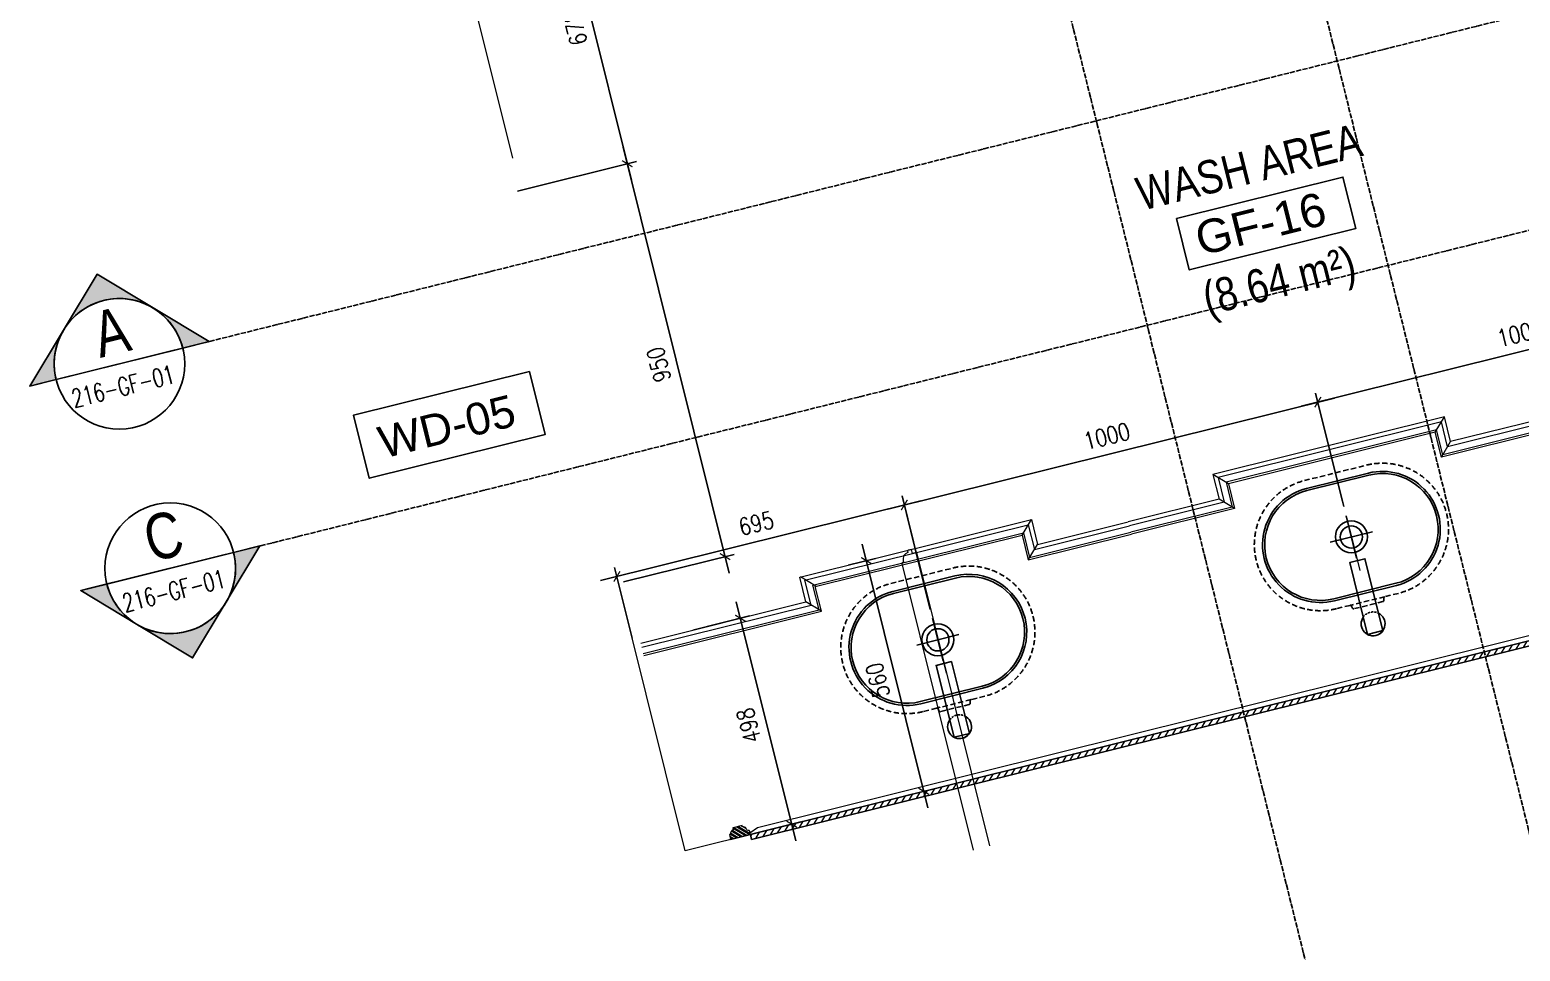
# Model space of a CAD drawing. Header units: inches. Extents: x 252212 to 296477, y 417293 to 492071.
# Drawn here: x 268494 to 271991, y 462324 to 464486 of the extents above; entities that cross this region are included whole.
import ezdxf
from ezdxf.enums import TextEntityAlignment as Align

# ---------------------------------------------------------------- set-up
doc = ezdxf.new("R2010")
doc.units = ezdxf.units.IN
doc.header["$MEASUREMENT"] = 0
for name, pattern in [('ACAD_ISO04W100', [30, 24, -3, 0, -3]), ('ACAD_ISO10W100', [18, 12, -3, 0, -3]), ('DASHED2', [0.375, 0.25, -0.125]), ('HIDDEN', [0.375, 0.25, -0.125])]:
    doc.linetypes.add(name, pattern=pattern)
for name, color, linetype in [('A-AXIS', 1, 'Continuous'), ('A-TXT3', 2, 'Continuous'), ('Layer3', 7, 'Continuous'), ('Layer7', 8, 'Continuous'), ('MARBLE 2', 6, 'Continuous'), ('MARBLE HATCH', 251, 'Continuous'), ('SANITARY WARES', 212, 'Continuous'), ('WOOD', 23, 'Continuous')]:
    doc.layers.add(name, color=color, linetype=linetype)
for name, color, linetype, lineweight in [('A-Dim-ID', 9, 'Continuous', 20), ('CUTTING LN', 162, 'ACAD_ISO10W100', 25), ('Glass', 4, 'Continuous', 0), ('Marble', 6, 'Continuous', 0), ('WOOD-HID', 8, 'HIDDEN', 18)]:
    doc.layers.add(name, color=color, linetype=linetype, lineweight=lineweight)
doc.styles.add('ARIAL', font='arial.ttf')
doc.styles.add('ARIAL-REG', font='arial.ttf', dxfattribs={"height": 50})
doc.styles.add('ID-ARIAL', font='arial.ttf')
doc.styles.add('ID-ROMA', font='ROMANS.shx', dxfattribs={"width": 0.8})
doc.styles.add('ST9', font='romans.shx', dxfattribs={"width": 0.8})
doc.dimstyles.new('DIM-20', dxfattribs={"dimscale": 1000, "dimtxt": 0.044, "dimasz": 0.035, "dimexe": 0.022, "dimexo": 0.022, "dimgap": 0.022, "dimtad": 1, "dimdec": 0, "dimzin": 0, "dimdsep": 46, "dimtxsty": 'ST9', "dimblk1": 'ARCHTICK', "dimblk2": 'ARCHTICK', "dimsah": 1, "dimcen": 0.08800000000000001, "dimdle": 0.04, "dimclrd": 256, "dimclre": 256, "dimclrt": 3, "dimadec": 0, "dimazin": 0, "dimtfac": 1, "dimtdec": 0, "dimtix": 1, "dimtofl": 0, "dimtmove": 1, "dimatfit": 3, "dimldrblk": 'CLOSED', "dimfxl": 1, "dimtolj": 1, "dimtzin": 0, "dimarcsym": 0})

# ---------------------------------------------------------------- blocks, each defined once
blk = doc.blocks.new('foster_Vanity basin 033643..00')
at = {"layer": 'SANITARY WARES', "color": 4}
for p, q in [((0, 51.433716), (0, -50.97503600000005)), ((-50.97503599999982, 0), (50.97503599999982, 0))]:
    blk.add_line(p, q, dxfattribs=at)
at = {"layer": 'SANITARY WARES', "color": 250, "linetype": 'DASHED2', "ltscale": 50}
blk.add_line((-41.77986740291749, -155), (41.77986740291703, -155), dxfattribs=at)
blk.add_lwpolyline([(75, 155), (-75, 155, 1), (-74.99999999999989, -155), (-41.7798674029176, -155, -0.3639702342662106), (-38.82544414388087, -157.4790554669992), (-37.93642306780578, -162.5209445330008, 0.3639702342662116), (-34.98199980876905, -165), (34.98199980876859, -165, 0.3639702342662064), (37.93642306780532, -162.5209445330009), (38.82544414388053, -157.4790554669992, -0.363970234266188), (41.77986740291703, -155), (75, -155, 1)], format="xyb", close=True, dxfattribs=at)
at = {"layer": 'SANITARY WARES'}
for points in [[(-75.00000000000023, 135.8004935870373), (75, 135.8004935870373, -1), (75, -135.8004935870372), (-75, -135.8004935870372, -1)], [(-75.00000000000023, 130.8004935524946), (75, 130.8004935524946, -1), (75, -130.8004935524946), (-75, -130.8004935524946, -1)]]:
    blk.add_lwpolyline(points, format="xyb", close=True, dxfattribs=at)
for centre, radius in [((0, 0.2293399999999792), 37.5), ((0, 0), 26)]:
    blk.add_circle(centre, radius, dxfattribs=at)
blk = doc.blocks.new('AXOR CITERIOR 39031000_TOP')
at = {"layer": 'SANITARY WARES'}
blk.add_lwpolyline([(-18.5, 21.01784955698372), (-18.5, -152.9821504430163), (18.5, -152.9821504430163), (18.5, 21.01784955698372), (-18.5, 21.01784955698372)], close=True, dxfattribs=at)
for radius, start, end in [(28, 311.3543710536407, 228.6456289463593), (28.00000000000001, 48.64562894635932, 131.3543710536407)]:
    blk.add_arc((0, 0), radius, start, end, dxfattribs=at)
at = {"layer": 'SANITARY WARES', "linetype": 'HIDDEN', "ltscale": 20}
blk.add_arc((0, 0), 28.00000000000001, 228.6456289463593, 311.3543710536407, dxfattribs=at)
blk = doc.blocks.new('_ARCHTICK')
at = {"color": 0, "linetype": 'ByBlock', "const_width": 0.15}
blk.add_lwpolyline([(-0.5, -0.5), (0.5, 0.5)], dxfattribs=at)
blk = doc.blocks.new('*D93')
at = {"layer": 'A-Dim-ID', "lineweight": -2, "transparency": 16777216}
for p, q in [((270601.1581202854, 462660.065406313), (270447.1190923306, 463279.1975479927)), ((270414.0269751701, 463229.7448608169), (270478.1257671017, 463245.6925316573)), ((270548.7509692876, 462688.2460204187), (270612.8497612191, 462704.1936912591))]:
    blk.add_line(p, q, dxfattribs=at)
at = {"layer": 'Defpoints', "color": 0, "transparency": 16777216}
for p in [(270392.6778173177, 463224.4332265115, -2.210991648221918e-07), (270456.7766092494, 463240.3808973519), (270527.4018114352, 462682.9343861133, -2.210991648221918e-07)]:
    blk.add_point(p, dxfattribs=at)
at = {"layer": 'A-Dim-ID', "lineweight": -2, "transparency": 16777216, "xscale": 20, "yscale": 20, "zscale": 20}
for p, rotation in [((270456.7766092493, 463240.380897352), 103.9714232829857), ((270591.5006033667, 462698.8820569538), 283.9714232829857)]:
    blk.add_blockref('_ARCHTICK', p, dxfattribs=dict(at, rotation=rotation))
at = {"layer": 'A-Dim-ID', "color": 3, "transparency": 16777216, "insert": (270483.3811231352, 462959.4910843882), "char_height": 40, "attachment_point": 5, "rotation": 103.97142328298571, "style": 'ST9'}
blk.add_mtext('\\A1;560', dxfattribs=at)
blk = doc.blocks.new('_CLOSED')
at = {"color": 0, "linetype": 'ByBlock'}
for p, q in [((-1, 0.1666666666666666), (0, 0)), ((-1, 0.1666666666666666), (-1, -0.1666666666666666)), ((0, 0), (-1, -0.1666666666666666)), ((0, 0), (-1, 0))]:
    blk.add_line(p, q, dxfattribs=at)
blk = doc.blocks.new('*D94')
at = {"layer": 'A-Dim-ID', "lineweight": -2, "transparency": 16777216}
for p, q in [((269886.2492459893, 464210.6541508437), (270134.9724687055, 463210.9559340318)), ((269638.1414853933, 464107.7059358472), (269917.2559207603, 464177.1491345082)), ((269887.0521633698, 463190.4932065643), (270146.6641096392, 463255.0842189777))]:
    blk.add_line(p, q, dxfattribs=at)
at = {"layer": 'Defpoints', "color": 0, "transparency": 16777216}
for p in [(269616.7923275408, 464102.394301542, -2.128257885731002e-06), (270125.3149517868, 463249.7725846726), (269865.7030055174, 463185.1815722591, -2.128639550877022e-06)]:
    blk.add_point(p, dxfattribs=at)
at = {"layer": 'A-Dim-ID', "lineweight": -2, "transparency": 16777216, "xscale": 20, "yscale": 20, "zscale": 20}
for p, rotation in [((269895.9067629079, 464171.8375002029), 103.9714232829857), ((270125.3149517868, 463249.7725846724), 283.9714232829857)]:
    blk.add_blockref('_ARCHTICK', p, dxfattribs=dict(at, rotation=rotation))
at = {"layer": 'A-Dim-ID', "color": 3, "transparency": 16777216, "insert": (269969.8533741745, 463700.664649673), "char_height": 40, "attachment_point": 5, "rotation": 103.97142328298571, "style": 'ST9'}
blk.add_mtext('\\A1;950', dxfattribs=at)
blk = doc.blocks.new('*D110')
at = {"layer": 'A-Dim-ID', "lineweight": -2, "transparency": 16777216}
for p, q in [((271577.2952128346, 463367.1223159441), (271510.9768788055, 463633.6769204831)), ((270507.0555964513, 463361.2323227455), (271555.1051637515, 463621.9852795494)), ((270606.878946816, 463125.6843929774), (270540.5606127869, 463392.2389975166))]:
    blk.add_line(p, q, dxfattribs=at)
at = {"layer": 'Defpoints', "color": 0, "transparency": 16777216}
for p in [(271516.2885131107, 463612.3277626308), (271582.6068471398, 463345.7731580916, -2.210991648221918e-07), (270612.1905811212, 463104.335235125, -2.210991648221918e-07)]:
    blk.add_point(p, dxfattribs=at)
at = {"layer": 'A-Dim-ID', "lineweight": -2, "transparency": 16777216, "xscale": 20, "yscale": 20, "zscale": 20}
for p, rotation in [((271516.2885131107, 463612.3277626308), 13.9714232829857), ((270545.8722470921, 463370.8898396642), 193.9714232829857)]:
    blk.add_blockref('_ARCHTICK', p, dxfattribs=dict(at, rotation=rotation))
at = {"layer": 'A-Dim-ID', "color": 3, "transparency": 16777216, "insert": (271020.9399873369, 463532.3662843203), "char_height": 40, "attachment_point": 5, "rotation": 13.971423282985718, "style": 'ST9'}
blk.add_mtext('\\A1;1000', dxfattribs=at)
blk = doc.blocks.new('*D111')
at = {"layer": 'A-Dim-ID', "lineweight": -2, "transparency": 16777216}
for p, q in [((270581.8741183176, 463226.1867995822), (270540.5606127869, 463392.2389975166)), ((270584.6888977329, 463380.5473565829), (269832.6074294313, 463193.4307613992)), ((269907.4259512976, 463058.3852382357), (269866.1124457668, 463224.4374361702))]:
    blk.add_line(p, q, dxfattribs=at)
at = {"layer": 'Defpoints', "color": 0, "transparency": 16777216}
for p in [(269871.4240800721, 463203.0882783178), (270587.1857526229, 463204.8376417297, -2.210991648221918e-07), (269912.7375856029, 463037.0360803833, -2.012480856175135e-05)]:
    blk.add_point(p, dxfattribs=at)
at = {"layer": 'A-Dim-ID', "lineweight": -2, "transparency": 16777216, "xscale": 20, "yscale": 20, "zscale": 20}
for p, rotation in [((270545.8722470921, 463370.8898396642), 13.9714232829857), ((269871.4240800721, 463203.0882783178), 193.9714232829857)]:
    blk.add_blockref('_ARCHTICK', p, dxfattribs=dict(at, rotation=rotation))
at = {"layer": 'A-Dim-ID', "color": 3, "transparency": 16777216, "insert": (270198.5077708175, 463327.7465421638), "char_height": 40, "attachment_point": 5, "rotation": 13.971423282985718, "style": 'ST9'}
blk.add_mtext('\\A1;695', dxfattribs=at)
blk = doc.blocks.new('*D112')
at = {"layer": 'A-Dim-ID', "lineweight": -2, "transparency": 16777216}
for p, q in [((272544.7585714355, 463620.4289186734), (272481.3931448242, 463875.1148434497)), ((271477.4718624699, 463602.670245712), (272525.5214297702, 463863.4232025159)), ((271574.3423054167, 463378.9909957069), (271510.9768788054, 463633.6769204831))]:
    blk.add_line(p, q, dxfattribs=at)
at = {"layer": 'Defpoints', "color": 0, "transparency": 16777216}
for p in [(272486.7047791295, 463853.7656855973), (272550.0702057407, 463599.079760821), (271579.6539397219, 463357.6418378545)]:
    blk.add_point(p, dxfattribs=at)
at = {"layer": 'A-Dim-ID', "lineweight": -2, "transparency": 16777216, "xscale": 20, "yscale": 20, "zscale": 20}
for p, rotation in [((272486.7047791295, 463853.7656855973), 13.9714232829857), ((271516.2885131107, 463612.3277626307), 193.9714232829857)]:
    blk.add_blockref('_ARCHTICK', p, dxfattribs=dict(at, rotation=rotation))
at = {"layer": 'A-Dim-ID', "color": 3, "transparency": 16777216, "insert": (271991.3562533555, 463773.8042072868), "char_height": 40, "attachment_point": 5, "rotation": 13.971423282985718, "style": 'ST9'}
blk.add_mtext('\\A1;1000', dxfattribs=at)
blk = doc.blocks.new('van mirr')
at = {"layer": 'MARBLE HATCH', "lineweight": 0}
h = blk.add_hatch(dxfattribs=at)
h.set_pattern_fill('ANSI32', color=256, scale=20, angle=-90.00000000000134)
h.set_pattern_definition([(314.9999999999986, (23515.06847739313, -16105.06063730555), (5.30330085889923, 5.303300858898982), []), (314.9999999999986, (23515.06847739313, -16108.59617120557), (5.30330085889923, 5.303300858898982), [])])
edge = h.paths.add_edge_path()
edge.add_arc((-1490.341738749587, -0.499999999825377), 9.000000000000908, 135.0000000045555, 180.0000000010438)
edge.add_line((-1499.341738749587, -0.4999999999417923), (-1502.341738749607, -0.4999999999449796))
edge.add_line((-1502.341738749587, -0.5), (-1502.341738749586, -11.99999999996381))
edge.add_line((-1502.341738749528, -12.00000000011642), (-1454.341738749519, -12.00000000010812))
edge.add_line((-1454.341738749587, -12), (-1454.341738749568, -3.296793355312174))
edge.add_arc((-1454.897673231317, -3.29059472825611), 0.5559690378092006, 359.3611829031493, 447.345916656041)
edge.add_arc((-1452.659196410677, 5.350690102553926), 8.383206985183577, 189.568687329409, 254.6955376277246, ccw=False)
edge.add_arc((-1467.506388149806, 2.980802874080837), 6.652654768867352, 368.4392471321875, 452.889421031973)
edge.add_line((-1467.841738749528, 9.625000000058208), (-1467.841738749502, 12.43750000004348))
edge.add_arc((-1468.404238749528, 12.4375), 0.5625, 359.9999999999986, 449.9999999999987)
edge.add_line((-1468.404238749645, 12.99999999994179), (-1489.779238749657, 12.99999999993158))
edge.add_arc((-1489.779238749587, 12.43750000005821), 0.5625, 89.99999999999865, 179.9999999999987)
edge.add_line((-1490.341738749528, 12.4375), (-1490.34173874952, 8.499999999961378))
edge.add_arc((-1487.103637148743, -8.317468801164068), 17.12637027672543, 100.8985794013213, 124.1014206007323)
h = blk.add_hatch(dxfattribs=at)
h.set_pattern_fill('ANSI32', color=256, scale=20, angle=-90.00000000000134)
h.set_pattern_definition([(314.9999999999986, (23514.2671932808, -16105.06063730555), (5.30330085889923, 5.303300858898982), []), (314.9999999999986, (23514.26719328086, -16108.59617120557), (5.30330085889923, 5.303300858898982), [])])
edge = h.paths.add_edge_path()
edge.add_arc((1655.676772840321, -0.4999999997671694), 9.000000000000908, -1.040120878315065e-09, 44.999999995448206, ccw=False)
edge.add_line((1664.676772840437, -0.4999999998835847), (1667.676772840457, -0.4999999998803974))
edge.add_line((1667.676772840321, -0.4999999999417923), (1667.676772840321, -11.9999999999056))
edge.add_line((1667.676772840321, -11.99999999994179), (1619.676772840311, -11.99999999995008))
edge.add_line((1619.676772840321, -11.99999999994179), (1619.676772840283, -3.29679335523991))
edge.add_arc((1620.232707322109, -3.290594728314318), 0.5559690378092006, -267.34591665603716, -179.36118290314562, ccw=False)
edge.add_arc((1617.99423050147, 5.350690102553926), 8.383206985183577, -74.69553762772091, -9.56868732940526)
edge.add_arc((1632.841422240599, 2.980802874080837), 6.652654768867352, -272.8894210319693, -188.43924713218382, ccw=False)
edge.add_line((1633.176772840321, 9.625), (1633.176772840291, 12.43749999999932))
edge.add_arc((1633.739272840263, 12.43749999994179), 0.5625, -269.9999999999949, -179.99999999999488, ccw=False)
edge.add_line((1633.739272840379, 13), (1655.114272840391, 13.00000000001021))
edge.add_arc((1655.114272840379, 12.43750000005821), 0.5625, 4.888534022029489e-12, 90.00000000000489, ccw=False)
edge.add_line((1655.676772840321, 12.43750000011642), (1655.67677284033, 8.500000000077794))
edge.add_arc((1652.438671239535, -8.317468801047653), 17.12637027672543, 55.8985793992714, 79.1014205986823, ccw=False)
at = {"layer": 'WOOD-HID', "linetype": 'ByBlock'}
h = blk.add_hatch(dxfattribs=at)
h.set_pattern_fill('ANSI31', color=256, scale=100, angle=-180.0000000000004)
h.set_pattern_definition([(224.9999999999996, (20748.51150245557, -42836.5104492082), (8.838834764831791, -8.838834764831901), [])])
h.paths.add_polyline_path([(-1454.341738749761, -23.9999999954598), (1619.676772840146, -23.99999998754356), (1619.676772840379, -11.99999999115244), (-1454.341738749587, -11.99999999930151)])
at = {"layer": 'Glass'}
blk.add_lwpolyline([(1600.478056952823, -1.164153218269348e-10), (1619.676772840379, -8.00000000023283), (1619.676772840321, -12.00000000017462), (-1454.341738749587, -12), (-1454.341738749587, -8), (-1434.341738749528, -5.820766091346741e-11)], close=True, dxfattribs=at)
at = {"layer": 'Marble'}
for points, elevation in [([(-1499.341738749587, -0.4999999999417923), (-1502.341738749587, -0.5), (-1502.341738749528, -12.00000000011642), (-1454.341738749587, -12), (-1454.341738749645, -3.296793355315458, 0.4039487428654904), (-1454.871928568813, -2.735222075600177, -0.2920740279980925), (-1460.925768092507, 3.95715072931489, 0.3861194286995925), (-1467.841738749528, 9.625000000058208), (-1467.841738749587, 12.4375, 0.4142135623730951), (-1468.404238749645, 12.99999999994179), (-1489.779238749528, 13.00000000011642, 0.4142135623730951), (-1490.341738749528, 12.4375), (-1490.34173874947, 8.5, 0.4142135623730951), (-1499.341738749587, -0.4999999999417923, -0.4142135623730951)], 8.093988870010136e-07), ([(1664.676772840437, -0.4999999998835847), (1667.676772840321, -0.4999999999417923), (1667.676772840321, -11.99999999994179), (1619.676772840321, -11.99999999994179), (1619.676772840437, -3.29679335525725, -0.4039487428654904), (1620.206962659664, -2.735222075483762, 0.2920740279980925), (1626.2608021833, 3.95715072931489, -0.3861194286995925), (1633.176772840321, 9.625), (1633.176772840321, 12.43750000011642, -0.4142135623730951), (1633.739272840379, 13), (1655.114272840321, 13.00000000011642, -0.4142135623730951), (1655.676772840321, 12.43750000011642), (1655.676772840321, 8.5, -0.4142135623730951), (1664.676772840437, -0.4999999998835847, 0.4142135623730951)], 8.093988870010106e-07)]:
    blk.add_lwpolyline(points, format="xyb", dxfattribs=dict(at, elevation=elevation))
at = {"layer": 'WOOD'}
blk.add_lwpolyline([(1619.676772840321, -11.99999999121064), (-1454.341738749645, -12.00000000017462), (-1454.341738749703, -23.99999999592546), (1619.676772840205, -23.9999999870779)], close=True, dxfattribs=at)
blk = doc.blocks.new('*D117')
at = {"layer": 'A-Dim-ID', "lineweight": -2, "transparency": 16777216}
for p, q in [((270151.6657909743, 463143.8601304206), (270291.218543551, 462582.952964702)), ((270049.3020489665, 463077.1727803384), (270182.6724657454, 463110.3551140851)), ((270159.4924539979, 462591.3991612723), (270302.9101844848, 462627.0812496481))]:
    blk.add_line(p, q, dxfattribs=at)
at = {"layer": 'Defpoints', "color": 0, "transparency": 16777216}
for p in [(270027.9528911141, 463071.861146033, -2.210991648221922e-07), (270281.5610266324, 462621.7696153427), (270138.1432961456, 462586.087526967, 8.093988870010136e-07)]:
    blk.add_point(p, dxfattribs=at)
at = {"layer": 'A-Dim-ID', "lineweight": -2, "transparency": 16777216, "xscale": 20, "yscale": 20, "zscale": 20}
for p, rotation in [((270161.323307893, 463105.0434797799), 103.9714232829857), ((270281.5610266324, 462621.7696153428), 283.9714232829857)]:
    blk.add_blockref('_ARCHTICK', p, dxfattribs=dict(at, rotation=rotation))
at = {"layer": 'A-Dim-ID', "color": 3, "transparency": 16777216, "insert": (270180.6846840899, 462853.2661547966), "char_height": 40, "attachment_point": 5, "rotation": 103.97142328298571, "style": 'ST9'}
blk.add_mtext('\\A1;498', dxfattribs=at)
blk = doc.blocks.new('*D118')
at = {"layer": 'A-Dim-ID', "lineweight": -2, "transparency": 16777216}
for p, q in [((269905.5642798262, 464133.0208495623), (269722.6384354986, 464868.2583492461)), ((269698.0056043376, 464820.9103180957), (269753.6451102697, 464834.7533329106)), ((269804.7699041682, 464149.1628041471), (269917.25592076, 464177.1491345083))]:
    blk.add_line(p, q, dxfattribs=at)
at = {"layer": 'Defpoints', "color": 0, "transparency": 16777216}
for p in [(269732.2959524171, 464829.4416986054), (269676.656446485, 464815.5986837905, -2.210991648221918e-07), (269783.4207463157, 464143.8511698418)]:
    blk.add_point(p, dxfattribs=at)
at = {"layer": 'A-Dim-ID', "lineweight": -2, "transparency": 16777216, "xscale": 20, "yscale": 20, "zscale": 20}
for p, rotation in [((269732.2959524172, 464829.4416986053), 103.9714232829857), ((269895.9067629076, 464171.837500203), 283.9714232829857)]:
    blk.add_blockref('_ARCHTICK', p, dxfattribs=dict(at, rotation=rotation))
at = {"layer": 'A-Dim-ID', "color": 3, "transparency": 16777216, "insert": (269773.3438744896, 464490.4992066395), "char_height": 40, "attachment_point": 5, "rotation": 103.97142328298571, "style": 'ST9'}
blk.add_mtext('\\A1;678', dxfattribs=at)
blk = doc.blocks.new('wash vanity top')
at = {"layer": 'MARBLE 2', "color": 8, "lineweight": 0}
for p, q in [((28943.26895445929, 44686.87315108848, -3.991615718605314e-06), (28913.32812192745, 44716.81398362026, -3.991615718605314e-06)), ((29441.86874283053, 44686.8731510846, -3.991615718605314e-06), (29471.80957536236, 44716.81398361638, -3.991615718605314e-06)), ((29940.59321205533, 44686.8731510886, -3.991615718605314e-06), (29910.6523795235, 44716.81398362038, -3.991615718605314e-06)), ((30440.71012458077, 44686.87315108837, -3.991615718605314e-06), (30470.65095711261, 44716.81398362014, -3.991615718605314e-06)), ((30939.43481738877, 44686.87315108872, -3.991615718605314e-06), (30909.49398485693, 44716.81398362049, -3.991615718605314e-06)), ((31439.55172991427, 44686.87315108848, -3.991615718605314e-06), (31469.4925624461, 44716.81398362026, -3.991615718605314e-06)), ((28941.75183030509, 44626.87315108854, -3.991615718605314e-06), (28911.81099777325, 44656.81398362032, -3.991615718605314e-06)), ((29441.86874283064, 44626.87315108872, -3.991615718605314e-06), (29471.80957536248, 44656.81398362049, -3.991615718605314e-06)), ((29940.59321205522, 44626.8731510886, -3.991615718605314e-06), (29910.65237952338, 44656.81398362038, -3.991615718605314e-06)), ((30440.71012458077, 44626.87315108831, -3.991615718605314e-06), (30470.65095711261, 44656.81398362009, -3.991615718605314e-06)), ((30939.43481738871, 44626.87315108872, -3.991615718605314e-06), (30909.49398485688, 44656.81398362049, -3.991615718605314e-06)), ((31439.55172991426, 44626.87315108848, -3.991615718605314e-06), (31469.4925624461, 44656.81398362026, -3.991615718605314e-06))]:
    blk.add_line(p, q, dxfattribs=at)
at = {"layer": 'MARBLE 2', "lineweight": 0, "elevation": -3.991615718605314e-06}
for points in [[(28512.13189657975, 44656.81398362026), (28911.81099777325, 44656.81398362032), (28911.81099777325, 44716.81398362026), (28911.81099777325, 44716.81398362026), (29471.80957536236, 44716.81398362049), (29471.80957536248, 44656.81398362049), (29691.23097744287, 44656.81398362061)], [(28512.13189657981, 44646.84356735437), (28921.78141403914, 44646.84356735437), (28921.78141403914, 44706.84356735437), (29461.83915909647, 44706.8435673546), (29461.83915909653, 44646.84356735449), (29691.23097744287, 44646.84356735472)], [(30690.07258103444, 44656.81398362009), (30470.65095711261, 44656.81398362009), (30470.65095711261, 44716.81398362014), (30470.65095711261, 44716.81398362014), (29910.6523795235, 44716.81398362038), (29910.65237952338, 44656.81398362038), (29691.23097744299, 44656.81398362061)], [(30690.07258103444, 44646.84356735408), (30460.68054084672, 44646.84356735414), (30460.68054084672, 44706.8435673542), (29920.62279578939, 44706.84356735449), (29920.62279578927, 44646.84356735443), (29691.23097744299, 44646.84356735472)], [(31869.17166363954, 44656.8139836202), (31469.49256244604, 44656.81398362026), (31469.4925624461, 44716.81398362026), (31469.4925624461, 44716.81398362026), (30909.49398485693, 44716.81398362049), (30909.49398485688, 44656.81398362049), (30690.07258277648, 44656.81398362061)], [(31869.17166363954, 44646.84356735431), (31459.5221461801, 44646.84356735437), (31459.52214618016, 44706.84356735437), (30919.46440112282, 44706.8435673546), (30919.46440112276, 44646.84356735455), (30690.07258277648, 44646.84356735472)], [(28512.13189657975, 44631.37455133616), (28937.25043005735, 44631.37455133622), (28937.25043005735, 44691.37455133622), (29446.37014307833, 44691.3745513364), (29446.37014307838, 44631.3745513364), (29691.23097744287, 44631.37455133657)], [(28512.13189657981, 44626.87315108848), (28941.75183030503, 44626.87315108848), (28941.75183030503, 44686.87315108854), (29441.86874283059, 44686.87315108872), (29441.86874283064, 44626.87315108866), (29691.23097744287, 44626.87315108883)], [(30690.07258103444, 44631.37455133587), (30445.21152482857, 44631.37455133599), (30445.21152482851, 44691.37455133605), (29936.09181180754, 44691.37455133628), (29936.09181180748, 44631.37455133634), (29691.23097744299, 44631.37455133651)], [(30690.07258103439, 44626.87315108825), (30440.71012458083, 44626.87315108825), (30440.71012458083, 44686.87315108831), (29940.59321205528, 44686.8731510886), (29940.59321205516, 44626.87315108854), (29691.23097744299, 44626.87315108872)], [(31869.17166363954, 44631.37455133616), (31444.05313016195, 44631.37455133616), (31444.05313016201, 44691.37455133622), (30934.93341714103, 44691.3745513364), (30934.93341714091, 44631.37455133634), (30690.07258277643, 44631.37455133657)], [(31869.17166363954, 44626.87315108837), (31439.55172991421, 44626.87315108848), (31439.55172991427, 44686.87315108848), (30939.43481738877, 44686.87315108872), (30939.4348173886, 44626.87315108866), (30690.07258277648, 44626.87315108889)]]:
    blk.add_lwpolyline(points, dxfattribs=at)
at = {"layer": 'MARBLE 2', "color": 8, "lineweight": 0, "elevation": 5.815589998295401e-05}
for points in [[(29192.18464389147, 43996.81402213214), (29192.18464389164, 44706.81398361974), (29182.18464389123, 44706.8139836198), (29182.18464389123, 44716.8139836198), (29174.18464389135, 44716.8139836198, 0.3444670920980529), (29172.24381135934, 44715.29685946571), (29172.18464389129, 44711.81398361991, 0.3994057817575282), (29156.74521160708, 44695.56927989575), (29156.74521160719, 44691.81398361974), (29154.18464389158, 44691.8139836198, 0.3444670920928175), (29152.24381135957, 44690.29685946571), (29152.24381135957, 43996.8140221322)], [(31189.11891632777, 44656.81398361974), (31189.11891632766, 44706.81398361962), (31199.11891632812, 44706.8139836198), (31199.11891632807, 44716.8139836198), (31207.11891632789, 44716.81398361985, -0.3444670920980529), (31209.05974886002, 44715.29685946577), (31209.11891632801, 44711.81398361991, -0.3994057817575282), (31224.55834861222, 44695.56927989569), (31224.5583486121, 44691.8139836198), (31227.11891632772, 44691.8139836198, -0.3444670920928175), (31229.05974885967, 44690.29685946566), (31229.05974885979, 44656.8139836198)]]:
    blk.add_lwpolyline(points, format="xyb", dxfattribs=at)

msp = doc.modelspace()

# ---------------------------------------------------------------- hatches: boundary and pattern name
h = msp.add_hatch(color=256)
edge = h.paths.add_edge_path()
edge.add_arc((268704.1124322691, 463702.1652473957), 153.2160000000183, 13.97142328297242, 193.9714232829724)
edge.add_line((268555.429133655, 463665.1730945912), (268493.8424948705, 463649.850443198))
edge.add_line((268493.8424948705, 463649.8504431978), (268572.8200614706, 463781.1428139964))
edge.add_line((268572.82006147, 463781.1428139961), (268651.7976280701, 463912.4351847948))
edge.add_line((268651.7976280711, 463912.4351847951), (268783.0899988697, 463833.457618195))
edge.add_line((268783.089998869, 463833.4576181944), (268914.3823696676, 463754.4800515943))
edge.add_line((268914.3823696676, 463754.4800515947), (268852.7957308831, 463739.1574002014))
h = msp.add_hatch(color=256)
edge = h.paths.add_edge_path()
edge.add_arc((268823.4825410321, 463222.3785850644), 153.2160000000183, 193.9714232829981, 373.9714232829981, ccw=False)
edge.add_line((268674.7992424179, 463185.3864322592), (268613.2126036335, 463170.0637808659))
edge.add_line((268613.2126036331, 463170.0637808657), (268744.5049744318, 463091.0862142657))
edge.add_line((268744.5049744321, 463091.0862142654), (268875.7973452308, 463012.1086476654))
edge.add_line((268875.7973452307, 463012.1086476657), (268954.7749118308, 463143.4010184644))
edge.add_line((268954.7749118307, 463143.4010184644), (269033.7524784309, 463274.6933892631))
edge.add_line((269033.7524784307, 463274.6933892628), (268972.1658396462, 463259.3707378695))

# ---------------------------------------------------------------- linework, layer by layer
at = {"color": 181}
for p, q in [((268852.7957308835, 463739.1574002015, 3.239685538170424e-07), (268555.429133655, 463665.1730945912, 3.239685538170424e-07)), ((268972.1658396463, 463259.37073787, 3.239685538170424e-07), (268674.7992424178, 463185.386432259, 3.239685538170424e-07))]:
    msp.add_line(p, q, dxfattribs=at)
at = {"color": 181, "elevation": 3.239685538170424e-07}
for points in [[(268852.7957308834, 463739.1574002014, 0.9999999999999999), (268555.4291336547, 463665.1730945915), (268493.8424948703, 463649.8504431979), (268572.8200614708, 463781.1428139962), (268651.7976280707, 463912.4351847952), (268783.0899988691, 463833.4576181948), (268914.3823696678, 463754.4800515951)], [(268972.165839646, 463259.3707378695, -0.9999999999999999), (268674.7992424177, 463185.386432259), (268613.2126036332, 463170.0637808663), (268744.5049744323, 463091.0862142656), (268875.7973452304, 463012.1086476656), (268954.7749118308, 463143.4010184645), (269033.7524784309, 463274.6933892627)]]:
    msp.add_lwpolyline(points, format="xyb", close=True, dxfattribs=at)
at = {"color": 181}
for centre in [(268704.1124322691, 463702.1652473961, 3.239685538170424e-07), (268823.4825410319, 463222.3785850646, 3.239685538170424e-07)]:
    msp.add_circle(centre, 153.2159999999999, dxfattribs=at)
at = {"layer": 'A-AXIS', "elevation": 3.239685538170424e-07}
for points in [[(268902.4192304027, 463751.5036428127), (268505.8056341356, 463652.8268519793)], [(269021.7893391658, 463271.7169804809), (268625.1757428986, 463173.0401896475)]]:
    msp.add_lwpolyline(points, dxfattribs=at)
at = {"layer": 'A-TXT3', "elevation": 4.706203874198748e-07}
msp.add_lwpolyline([(271184.4172876024, 464043.4214577827), (271575.1289073435, 464140.6298468552), (271605.1959192549, 464019.7809053507), (271214.4842995138, 463922.5725162785)], close=True, dxfattribs=at)
at = {"layer": 'CUTTING LN', "linetype": 'ACAD_ISO04W100', "ltscale": 0.5}
for p, q in [((271183.9011415139, 465931.3204853414, 1.77327809913943e-07), (272078.5279069728, 462335.5292585548, 1.773167202102019e-07)), ((270618.7743115261, 465790.7178874422, 1.77327809913943e-07), (271513.4010769848, 462194.9266606555, 1.773167202102019e-07)), ((273777.6721606688, 464964.4583125128, 3.239685538170424e-07), (268902.4192304029, 463751.5036428126, 3.239685538170424e-07)), ((273897.0422694316, 464484.6716501806, 3.239685538170424e-07), (269021.7893391657, 463271.7169804805, 3.239685538170424e-07))]:
    msp.add_line(p, q, dxfattribs=at)
at = {"layer": 'Layer3', "elevation": 3.239685538165038e-07}
msp.add_lwpolyline([(269666.4901632086, 463684.5363081259), (269253.6851506517, 463581.8311203504), (269290.5058854553, 463433.8368055337), (269703.3108980121, 463536.5419933093)], close=True, dxfattribs=at)
at = {"layer": 'Layer7', "lineweight": 0, "ltscale": 30}
for p, q in [((271590.3752715909, 463314.5523537242, -8.642302521023171e-07), (271614.5173908264, 463217.5174516908, -8.642302521023171e-07)), ((270619.9584556142, 463073.1136620277, 2.49521222597683e-07), (270644.1005748495, 462976.0787599942, 2.49521222597683e-07))]:
    msp.add_line(p, q, dxfattribs=at)
at = {"layer": 'Marble', "elevation": 2.49521222597683e-07}
msp.add_lwpolyline([(269627.2258316005, 464184.5991757701), (269441.2225962194, 464932.2056947797), (272730.951696592, 465750.6847216978), (273321.2612177112, 463378.0418732118), (270031.5321173386, 462559.5628462937), (269893.9802324789, 463112.4278844341)], dxfattribs=at)

# ---------------------------------------------------------------- block references
at = {"color": 2, "rotation": 13.97142328298567}
msp.add_blockref('wash vanity top', (253040.5074734947, 412827.2092073369, 4.241136941202997e-06), dxfattribs=at)
at = {"xscale": -1}
for name, p, rotation in [('foster_Vanity basin 033643..00', (271595.0248967013, 463295.8610434634, 2.49521222597683e-07), 13.97142328298858), ('foster_Vanity basin 033643..00', (270624.6086306827, 463054.4231204969, 2.49521222597683e-07), 13.97142328298858), ('AXOR CITERIOR 39031000_TOP', (271645.8738866616, 463091.9097699173, 2.49521222597683e-07), 193.9714232829887), ('AXOR CITERIOR 39031000_TOP', (270675.457620643, 462850.4718469508, 2.49521222597683e-07), 193.9714232829887)]:
    msp.add_blockref(name, p, dxfattribs=dict(at, rotation=rotation))
at = {"rotation": 13.97142328298567}
msp.add_blockref('van mirr', (271593.1429014712, 462960.4547911489, 4.706203874198748e-07), dxfattribs=at)

# ---------------------------------------------------------------- texts
at = {"color": 254, "transparency": 16777216, "style": 'ID-ARIAL', "width": 0.8}
for s, p in [('A', (268658.8494743194, 463715.7221299371, 3.239685538170424e-07)), ('C', (268778.2195830822, 463235.9354676082, 3.239685538170424e-07))]:
    msp.add_text(s, height=107.3862347938775, rotation=13.97142328439375, dxfattribs=at).set_placement(p)
at = {"color": 0, "ltscale": 2, "transparency": 16777216, "style": 'ID-ROMA', "width": 0.7}
for p in [(268598.3827733653, 463598.5202952812, 3.239685538170424e-07), (268717.7528821275, 463118.7336329513, 3.239685538170424e-07)]:
    msp.add_text('216-GF-01', height=42.95449391755101, rotation=13.97142328439375, dxfattribs=at).set_placement(p)
at = {"layer": 'A-TXT3', "style": 'ARIAL-REG'}
msp.add_text('GF-16', height=78.39999999999998, rotation=13.97142328115736, dxfattribs=at).set_placement((271381.8746849809, 464031.1555303555, 4.706203874198748e-07), align=Align.MIDDLE_CENTER)
at = {"layer": 'A-TXT3', "char_height": 78.39999999999998, "width": 1464.935756147608, "attachment_point": 5, "style": 'ARIAL-REG'}
for s, insert, rotation in [('{\\fArial Narrow|b0|i0|c0|p34;WASH AREA}', (271354.8272221565, 464163.6859671652, 6.797786625922405e-07), 13.9714232829856), ('{\\fArial Narrow|b0|i0|c0|p34;\\P(8.64 m²)}', (271412.2757282068, 463949.7724321988, 7.293476418716152e-07), 13.971423282985567)]:
    msp.add_mtext(s, dxfattribs=dict(at, insert=insert, rotation=rotation))
at = {"layer": 'Layer3', "style": 'ARIAL'}
msp.add_text('WD-05', height=75, rotation=13.9813851138773, dxfattribs=at).set_placement((269323.2643516783, 463479.6427116828, 1.009504680166504e-06))

# ---------------------------------------------------------------- dimensions: what is measured, and where the dimension line sits
at = {"layer": 'A-Dim-ID'}
for base, p1, p2, angle, override, picture, middle in [((269732.2959524171, 464829.4416986054, 4.706203874198748e-07), (269783.4207463157, 464143.8511698418, 4.706203874198748e-07), (269676.656446485, 464815.5986837904, 2.49521222597683e-07), 103.9714232829857, {"dimtxt": 0.04, "dimasz": 0.02}, '*D118', (269773.3438744896, 464490.4992066395, 4.706203874198748e-07)), ((270125.3149517868, 463249.7725846726, 4.706203874198748e-07), (269616.7923275407, 464102.394301542, -1.657637498311127e-06), (269865.7030055173, 463185.1815722591, -1.658019163457147e-06), 103.9714232829857, {"dimtxt": 0.04, "dimasz": 0.02}, '*D94', (269969.8533741745, 463700.664649673, 4.706203874198748e-07)), ((272486.7047791295, 463853.7656855973, 4.706203874198748e-07), (271579.653939722, 463357.6418378545, 4.706203874198748e-07), (272550.0702057407, 463599.079760821, 4.706203874198748e-07), 13.97142328298568, {"dimtxt": 0.04, "dimasz": 0.02}, '*D112', (271991.3562533555, 463773.8042072868, 4.706203874198748e-07)), ((271516.2885131107, 463612.3277626308, 4.706203874198748e-07), (270612.1905811212, 463104.335235125, 2.49521222597683e-07), (271582.6068471398, 463345.7731580916, 2.49521222597683e-07), 13.97142328298568, {"dimtxt": 0.04, "dimasz": 0.02}, '*D110', (271020.9399873369, 463532.3662843203, 4.706203874198748e-07)), ((269871.4240800721, 463203.0882783178, 4.706203874198748e-07), (270587.1857526229, 463204.8376417297, 2.49521222597683e-07), (269912.7375856029, 463037.0360803833, -1.965418817433147e-05), 13.97142328298568, {"dimtxt": 0.04, "dimasz": 0.02}, '*D111', (270198.5077708175, 463327.7465421638, 4.706203874198748e-07)), ((270456.7766092494, 463240.3808973519, 4.706203874198748e-07), (270527.4018114352, 462682.9343861134, 2.49521222597683e-07), (270392.6778173177, 463224.4332265115, 2.49521222597683e-07), 103.971423282985, {"dimtxt": 0.04, "dimasz": 0.02, "dimrnd": 5}, '*D93', (270483.3811231352, 462959.4910843882, 4.706203874198748e-07)), ((270281.5610266324, 462621.7696153427, 4.706203874198748e-07), (270027.9528911141, 463071.8611460331, 2.495212225976826e-07), (270138.1432961455, 462586.0875269671, 1.280019274420888e-06), 103.9714232829857, {"dimtxt": 0.04, "dimasz": 0.02}, '*D117', (270180.6846840899, 462853.2661547966, 4.706203874198748e-07))]:
    dim = msp.add_linear_dim(base=base, p1=p1, p2=p2, angle=angle, dimstyle='DIM-20', override=override, dxfattribs=at)
    dim.commit()
    dim.dimension.update_dxf_attribs({"geometry": picture, "text_midpoint": middle})

doc.saveas('drawing.dxf')
